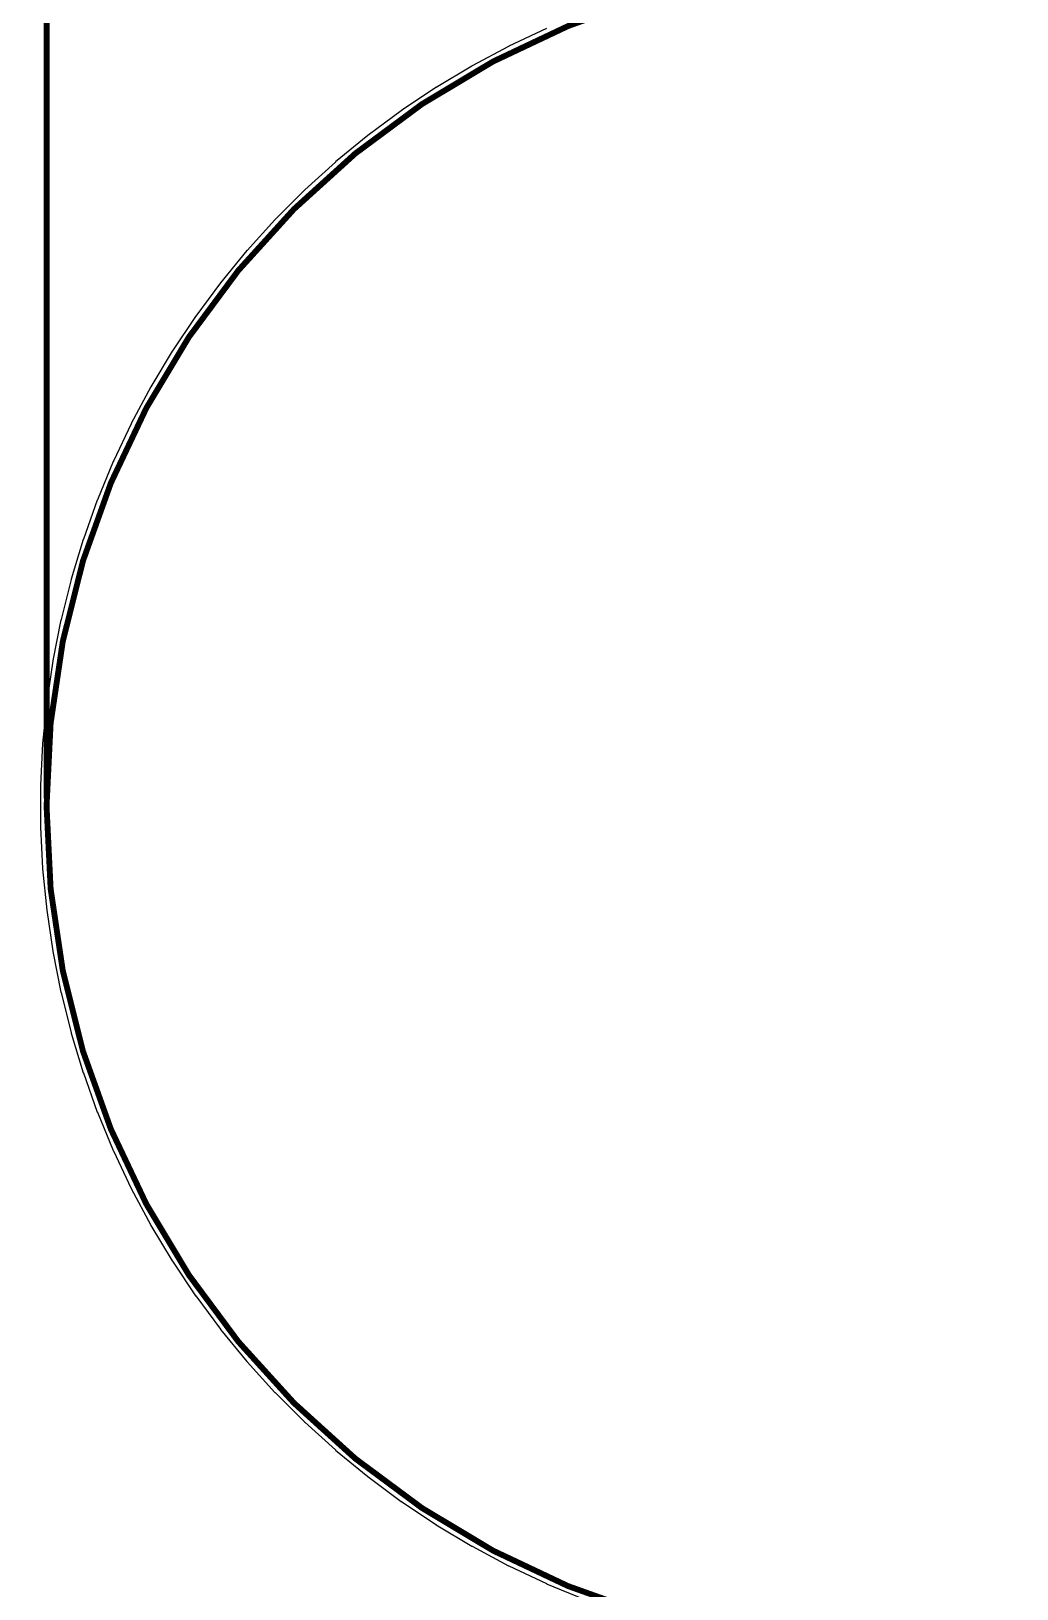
# Model space of a CAD drawing. Header units: inches. Extents: x -89 to 427, y -87 to 99.
# Drawn here: x -37.2 to 5.4, y -33.9 to 33.5 of the extents above; entities that cross this region are included whole.
import ezdxf

# ---------------------------------------------------------------- set-up
doc = ezdxf.new("R2010")
doc.units = ezdxf.units.IN
for name, color, linetype in [('Board_Outline', 56, 'Continuous'), ('Bottom Layer', 5, 'Continuous'), ('Dimension', 6, 'Continuous'), ('Multi-Layer', 9, 'Continuous'), ('Top Layer', 1, 'Continuous')]:
    doc.layers.add(name, color=color, linetype=linetype)

msp = doc.modelspace()

# ---------------------------------------------------------------- linework, layer by layer
at = {"layer": 'Board_Outline'}
for points in [[(87.312, 0, 0.254, 0.254, 1), (-87.312, 0, 0.254, 0.254, 1)], [(36.513, 0, 0.254, 0.254, 1), (-36.513, 0, 0.254, 0.254, 1)], [(-36.576, 0, 0.127, 0.127, 1), (-36.449, 0, 0.127, 0.127, 1)]]:
    msp.add_lwpolyline(points, format="xyseb", close=True, dxfattribs=at)
at = {"layer": 'Bottom Layer'}
for p, q in [((-14.912, 33.624), (-16.532, 32.858)), ((-16.543, 32.852), (-18.124, 32.007)), ((-16.537, 32.854), (-16.543, 32.852)), ((-16.532, 32.858), (-16.537, 32.854)), ((-18.136, 32.001), (-19.673, 31.079)), ((-18.129, 32.003), (-18.136, 32.001)), ((-18.124, 32.007), (-18.129, 32.003)), ((-19.684, 31.072), (-21.174, 30.076)), ((-19.678, 31.075), (-19.684, 31.072)), ((-19.673, 31.079), (-19.678, 31.075)), ((-21.185, 30.069), (-22.625, 29.001)), ((-21.179, 30.072), (-21.185, 30.069)), ((-21.174, 30.076), (-21.179, 30.072)), ((-22.635, 28.993), (-24.02, 27.856)), ((-22.629, 28.996), (-22.635, 28.993)), ((-22.625, 29.001), (-22.629, 28.996)), ((-24.03, 27.848), (-25.358, 26.644)), ((-24.025, 27.851), (-24.03, 27.848)), ((-24.02, 27.856), (-24.025, 27.851)), ((-25.368, 26.635), (-26.635, 25.368)), ((-25.362, 26.639), (-25.368, 26.635)), ((-25.358, 26.644), (-25.362, 26.639)), ((-26.644, 25.358), (-27.848, 24.03)), ((-26.639, 25.362), (-26.644, 25.358)), ((-26.635, 25.368), (-26.639, 25.362)), ((-27.856, 24.02), (-28.993, 22.635)), ((-27.851, 24.025), (-27.856, 24.02)), ((-27.848, 24.03), (-27.851, 24.025)), ((-29.001, 22.625), (-30.069, 21.185)), ((-28.996, 22.629), (-29.001, 22.625)), ((-28.993, 22.635), (-28.996, 22.629)), ((-30.076, 21.174), (-31.072, 19.684)), ((-30.072, 21.179), (-30.076, 21.174)), ((-30.069, 21.185), (-30.072, 21.179)), ((-31.079, 19.673), (-32.001, 18.136)), ((-31.075, 19.678), (-31.079, 19.673)), ((-31.072, 19.684), (-31.075, 19.678)), ((-32.007, 18.124), (-32.852, 16.543)), ((-32.003, 18.129), (-32.007, 18.124)), ((-32.001, 18.136), (-32.003, 18.129)), ((-32.858, 16.532), (-33.624, 14.912)), ((-32.854, 16.537), (-32.858, 16.532)), ((-32.852, 16.543), (-32.854, 16.537)), ((-33.629, 14.9), (-34.315, 13.244)), ((-33.626, 14.905), (-33.629, 14.9)), ((-33.624, 14.912), (-33.626, 14.905)), ((-34.32, 13.232), (-34.924, 11.544)), ((-34.317, 13.237), (-34.32, 13.232)), ((-34.315, 13.244), (-34.317, 13.237)), ((-34.928, 11.532), (-35.448, 9.816)), ((-34.925, 11.538), (-34.928, 11.532)), ((-34.924, 11.544), (-34.925, 11.538)), ((-35.452, 9.804), (-35.887, 8.065)), ((-35.449, 9.81), (-35.452, 9.804)), ((-35.448, 9.816), (-35.449, 9.81)), ((-35.89, 8.053), (-36.24, 6.295)), ((-35.888, 8.059), (-35.89, 8.053)), ((-35.887, 8.065), (-35.888, 8.059)), ((-36.242, 6.282), (-36.505, 4.509)), ((-36.24, 6.288), (-36.242, 6.282)), ((-36.24, 6.295), (-36.24, 6.288)), ((-36.507, 4.496), (-36.682, 2.712)), ((-36.505, 4.502), (-36.507, 4.496)), ((-36.505, 4.509), (-36.505, 4.502)), ((-36.683, 2.7), (-36.771, 0.909)), ((-36.682, 2.706), (-36.683, 2.7)), ((-36.682, 2.712), (-36.682, 2.706)), ((-36.771, 0.909), (-36.77, 0.903)), ((-36.77, 0.903), (-36.771, 0.896)), ((-36.771, 0.896), (-36.771, 0)), ((-36.771, 0), (-36.771, -0.896)), ((-36.771, -0.896), (-36.77, -0.903)), ((-36.77, -0.903), (-36.771, -0.909)), ((-36.771, -0.909), (-36.683, -2.7)), ((-36.683, -2.7), (-36.682, -2.706)), ((-36.682, -2.706), (-36.682, -2.712)), ((-36.682, -2.712), (-36.507, -4.496)), ((-36.507, -4.496), (-36.505, -4.502)), ((-36.505, -4.502), (-36.505, -4.509)), ((-36.505, -4.509), (-36.242, -6.282)), ((-36.242, -6.282), (-36.24, -6.288)), ((-36.24, -6.288), (-36.24, -6.295)), ((-36.24, -6.295), (-35.89, -8.053)), ((-35.89, -8.053), (-35.888, -8.059)), ((-35.888, -8.059), (-35.887, -8.065)), ((-35.887, -8.065), (-35.452, -9.804)), ((-35.452, -9.804), (-35.449, -9.81)), ((-35.449, -9.81), (-35.448, -9.816)), ((-35.448, -9.816), (-34.928, -11.532)), ((-34.928, -11.532), (-34.925, -11.538)), ((-34.925, -11.538), (-34.924, -11.544)), ((-34.924, -11.544), (-34.32, -13.232)), ((-34.32, -13.232), (-34.317, -13.237)), ((-34.317, -13.237), (-34.315, -13.244)), ((-34.315, -13.244), (-33.629, -14.9)), ((-33.629, -14.9), (-33.626, -14.905)), ((-33.626, -14.905), (-33.624, -14.912)), ((-33.624, -14.912), (-32.858, -16.532)), ((-32.858, -16.532), (-32.854, -16.537)), ((-32.854, -16.537), (-32.852, -16.543)), ((-32.852, -16.543), (-32.007, -18.124)), ((-32.007, -18.124), (-32.003, -18.129)), ((-32.003, -18.129), (-32.001, -18.136)), ((-32.001, -18.136), (-31.079, -19.673)), ((-31.079, -19.673), (-31.075, -19.678)), ((-31.075, -19.678), (-31.072, -19.684)), ((-31.072, -19.684), (-30.076, -21.174)), ((-30.076, -21.174), (-30.072, -21.179)), ((-30.072, -21.179), (-30.069, -21.185)), ((-30.069, -21.185), (-29.001, -22.625)), ((-29.001, -22.625), (-28.996, -22.629)), ((-28.996, -22.629), (-28.993, -22.635)), ((-28.993, -22.635), (-27.856, -24.02)), ((-27.856, -24.02), (-27.851, -24.025)), ((-27.851, -24.025), (-27.848, -24.03)), ((-27.848, -24.03), (-26.644, -25.358)), ((-26.644, -25.358), (-26.639, -25.362)), ((-26.639, -25.362), (-26.635, -25.368)), ((-26.635, -25.368), (-25.368, -26.635)), ((-25.368, -26.635), (-25.362, -26.639)), ((-25.362, -26.639), (-25.358, -26.644)), ((-25.358, -26.644), (-24.03, -27.848)), ((-24.03, -27.848), (-24.025, -27.851)), ((-24.025, -27.851), (-24.02, -27.856)), ((-24.02, -27.856), (-22.635, -28.993)), ((-22.635, -28.993), (-22.629, -28.996)), ((-22.629, -28.996), (-22.625, -29.001)), ((-22.625, -29.001), (-21.185, -30.069)), ((-21.185, -30.069), (-21.179, -30.072)), ((-21.179, -30.072), (-21.174, -30.076)), ((-21.174, -30.076), (-19.684, -31.072)), ((-19.684, -31.072), (-19.678, -31.075)), ((-19.678, -31.075), (-19.673, -31.079)), ((-19.673, -31.079), (-18.136, -32.001)), ((-18.136, -32.001), (-18.129, -32.003)), ((-18.129, -32.003), (-18.124, -32.007)), ((-18.124, -32.007), (-16.543, -32.852)), ((-16.543, -32.852), (-16.537, -32.854)), ((-16.537, -32.854), (-16.532, -32.858)), ((-16.532, -32.858), (-14.912, -33.624)), ((-14.912, -33.624), (-14.905, -33.626)), ((-14.905, -33.626), (-14.9, -33.629)), ((-14.9, -33.629), (-13.244, -34.315))]:
    msp.add_line(p, q, dxfattribs=at)
at = {"layer": 'Dimension'}
msp.add_lwpolyline([(-36.513, 0.381, 0.254, 0.254, 0), (-36.513, 92.685, 0.254, 0.254, 0)], format="xyseb", dxfattribs=at)
msp.add_lwpolyline([(-36.576, 0.381, 0.127, 0.127, 1), (-36.449, 0.381, 0.127, 0.127, 1)], format="xyseb", close=True, dxfattribs=at)
at = {"layer": 'Multi-Layer'}
for p, q in [((-13.145, 34.076), (-14.801, 33.39)), ((-14.801, 33.39), (-16.421, 32.624)), ((-16.421, 32.624), (-18.002, 31.779)), ((-18.002, 31.779), (-19.54, 30.857)), ((-19.54, 30.857), (-21.031, 29.861)), ((-21.031, 29.861), (-22.47, 28.793)), ((-22.47, 28.793), (-23.856, 27.656)), ((-23.856, 27.656), (-25.184, 26.452)), ((-25.184, 26.452), (-26.452, 25.184)), ((-26.452, 25.184), (-27.656, 23.856)), ((-27.656, 23.856), (-28.793, 22.47)), ((-28.793, 22.47), (-29.861, 21.031)), ((-29.861, 21.031), (-30.857, 19.54)), ((-30.857, 19.54), (-31.779, 18.002)), ((-31.779, 18.002), (-32.624, 16.421)), ((-32.624, 16.421), (-33.39, 14.801)), ((-33.39, 14.801), (-34.076, 13.145)), ((-34.076, 13.145), (-34.68, 11.457)), ((-34.68, 11.457), (-35.2, 9.741)), ((-35.2, 9.741), (-35.636, 8.002)), ((-35.636, 8.002), (-35.986, 6.244)), ((-35.986, 6.244), (-36.249, 4.471)), ((-36.249, 4.471), (-36.425, 2.687)), ((-36.425, 2.687), (-36.513, 0.896)), ((-36.513, 0.896), (-36.513, 0)), ((-36.513, 0), (-36.513, 0)), ((-36.513, 0), (-36.513, -0.896)), ((-36.513, -0.896), (-36.425, -2.687)), ((-36.425, -2.687), (-36.249, -4.471)), ((-36.249, -4.471), (-35.986, -6.244)), ((-35.986, -6.244), (-35.636, -8.002)), ((-35.636, -8.002), (-35.2, -9.741)), ((-35.2, -9.741), (-34.68, -11.457)), ((-34.68, -11.457), (-34.076, -13.145)), ((-34.076, -13.145), (-33.39, -14.801)), ((-33.39, -14.801), (-32.624, -16.421)), ((-32.624, -16.421), (-31.779, -18.002)), ((-31.779, -18.002), (-30.857, -19.54)), ((-30.857, -19.54), (-29.861, -21.031)), ((-29.861, -21.031), (-28.793, -22.47)), ((-28.793, -22.47), (-27.656, -23.856)), ((-27.656, -23.856), (-26.452, -25.184)), ((-26.452, -25.184), (-25.184, -26.452)), ((-25.184, -26.452), (-23.856, -27.656)), ((-23.856, -27.656), (-22.47, -28.793)), ((-22.47, -28.793), (-21.031, -29.861)), ((-21.031, -29.861), (-19.54, -30.857)), ((-19.54, -30.857), (-18.002, -31.779)), ((-18.002, -31.779), (-16.421, -32.624)), ((-16.421, -32.624), (-14.801, -33.39)), ((-14.801, -33.39), (-13.145, -34.076))]:
    msp.add_line(p, q, dxfattribs=at)
at = {"layer": 'Top Layer'}
for p, q in [((-14.912, 33.624), (-16.532, 32.858)), ((-16.543, 32.852), (-18.124, 32.007)), ((-16.537, 32.854), (-16.543, 32.852)), ((-16.532, 32.858), (-16.537, 32.854)), ((-18.136, 32.001), (-19.673, 31.079)), ((-18.129, 32.003), (-18.136, 32.001)), ((-18.124, 32.007), (-18.129, 32.003)), ((-19.684, 31.072), (-21.174, 30.076)), ((-19.678, 31.075), (-19.684, 31.072)), ((-19.673, 31.079), (-19.678, 31.075)), ((-21.185, 30.069), (-22.625, 29.001)), ((-21.179, 30.072), (-21.185, 30.069)), ((-21.174, 30.076), (-21.179, 30.072)), ((-22.635, 28.993), (-24.02, 27.856)), ((-22.629, 28.996), (-22.635, 28.993)), ((-22.625, 29.001), (-22.629, 28.996)), ((-24.03, 27.848), (-25.358, 26.644)), ((-24.025, 27.851), (-24.03, 27.848)), ((-24.02, 27.856), (-24.025, 27.851)), ((-25.368, 26.635), (-26.635, 25.368)), ((-25.362, 26.639), (-25.368, 26.635)), ((-25.358, 26.644), (-25.362, 26.639)), ((-26.644, 25.358), (-27.848, 24.03)), ((-26.639, 25.362), (-26.644, 25.358)), ((-26.635, 25.368), (-26.639, 25.362)), ((-27.856, 24.02), (-28.993, 22.635)), ((-27.851, 24.025), (-27.856, 24.02)), ((-27.848, 24.03), (-27.851, 24.025)), ((-29.001, 22.625), (-30.069, 21.185)), ((-28.996, 22.629), (-29.001, 22.625)), ((-28.993, 22.635), (-28.996, 22.629)), ((-30.076, 21.174), (-31.072, 19.684)), ((-30.072, 21.179), (-30.076, 21.174)), ((-30.069, 21.185), (-30.072, 21.179)), ((-31.079, 19.673), (-32.001, 18.136)), ((-31.075, 19.678), (-31.079, 19.673)), ((-31.072, 19.684), (-31.075, 19.678)), ((-32.007, 18.124), (-32.852, 16.543)), ((-32.003, 18.129), (-32.007, 18.124)), ((-32.001, 18.136), (-32.003, 18.129)), ((-32.858, 16.532), (-33.624, 14.912)), ((-32.854, 16.537), (-32.858, 16.532)), ((-32.852, 16.543), (-32.854, 16.537)), ((-33.629, 14.9), (-34.315, 13.244)), ((-33.626, 14.905), (-33.629, 14.9)), ((-33.624, 14.912), (-33.626, 14.905)), ((-34.32, 13.232), (-34.924, 11.544)), ((-34.317, 13.237), (-34.32, 13.232)), ((-34.315, 13.244), (-34.317, 13.237)), ((-34.928, 11.532), (-35.448, 9.816)), ((-34.925, 11.538), (-34.928, 11.532)), ((-34.924, 11.544), (-34.925, 11.538)), ((-35.452, 9.804), (-35.887, 8.065)), ((-35.449, 9.81), (-35.452, 9.804)), ((-35.448, 9.816), (-35.449, 9.81)), ((-35.89, 8.053), (-36.24, 6.295)), ((-35.888, 8.059), (-35.89, 8.053)), ((-35.887, 8.065), (-35.888, 8.059)), ((-36.242, 6.282), (-36.505, 4.509)), ((-36.24, 6.288), (-36.242, 6.282)), ((-36.24, 6.295), (-36.24, 6.288)), ((-36.507, 4.496), (-36.682, 2.712)), ((-36.505, 4.502), (-36.507, 4.496)), ((-36.505, 4.509), (-36.505, 4.502)), ((-36.683, 2.7), (-36.771, 0.909)), ((-36.682, 2.706), (-36.683, 2.7)), ((-36.682, 2.712), (-36.682, 2.706)), ((-36.771, 0.909), (-36.77, 0.903)), ((-36.77, 0.903), (-36.771, 0.896)), ((-36.771, 0.896), (-36.771, 0)), ((-36.771, 0), (-36.771, -0.896)), ((-36.771, -0.896), (-36.77, -0.903)), ((-36.77, -0.903), (-36.771, -0.909)), ((-36.771, -0.909), (-36.683, -2.7)), ((-36.683, -2.7), (-36.682, -2.706)), ((-36.682, -2.706), (-36.682, -2.712)), ((-36.682, -2.712), (-36.507, -4.496)), ((-36.507, -4.496), (-36.505, -4.502)), ((-36.505, -4.502), (-36.505, -4.509)), ((-36.505, -4.509), (-36.242, -6.282)), ((-36.242, -6.282), (-36.24, -6.288)), ((-36.24, -6.288), (-36.24, -6.295)), ((-36.24, -6.295), (-35.89, -8.053)), ((-35.89, -8.053), (-35.888, -8.059)), ((-35.888, -8.059), (-35.887, -8.065)), ((-35.887, -8.065), (-35.452, -9.804)), ((-35.452, -9.804), (-35.449, -9.81)), ((-35.449, -9.81), (-35.448, -9.816)), ((-35.448, -9.816), (-34.928, -11.532)), ((-34.928, -11.532), (-34.925, -11.538)), ((-34.925, -11.538), (-34.924, -11.544)), ((-34.924, -11.544), (-34.32, -13.232)), ((-34.32, -13.232), (-34.317, -13.237)), ((-34.317, -13.237), (-34.315, -13.244)), ((-34.315, -13.244), (-33.629, -14.9)), ((-33.629, -14.9), (-33.626, -14.905)), ((-33.626, -14.905), (-33.624, -14.912)), ((-33.624, -14.912), (-32.858, -16.532)), ((-32.858, -16.532), (-32.854, -16.537)), ((-32.854, -16.537), (-32.852, -16.543)), ((-32.852, -16.543), (-32.007, -18.124)), ((-32.007, -18.124), (-32.003, -18.129)), ((-32.003, -18.129), (-32.001, -18.136)), ((-32.001, -18.136), (-31.079, -19.673)), ((-31.079, -19.673), (-31.075, -19.678)), ((-31.075, -19.678), (-31.072, -19.684)), ((-31.072, -19.684), (-30.076, -21.174)), ((-30.076, -21.174), (-30.072, -21.179)), ((-30.072, -21.179), (-30.069, -21.185)), ((-30.069, -21.185), (-29.001, -22.625)), ((-29.001, -22.625), (-28.996, -22.629)), ((-28.996, -22.629), (-28.993, -22.635)), ((-28.993, -22.635), (-27.856, -24.02)), ((-27.856, -24.02), (-27.851, -24.025)), ((-27.851, -24.025), (-27.848, -24.03)), ((-27.848, -24.03), (-26.644, -25.358)), ((-26.644, -25.358), (-26.639, -25.362)), ((-26.639, -25.362), (-26.635, -25.368)), ((-26.635, -25.368), (-25.368, -26.635)), ((-25.368, -26.635), (-25.362, -26.639)), ((-25.362, -26.639), (-25.358, -26.644)), ((-25.358, -26.644), (-24.03, -27.848)), ((-24.03, -27.848), (-24.025, -27.851)), ((-24.025, -27.851), (-24.02, -27.856)), ((-24.02, -27.856), (-22.635, -28.993)), ((-22.635, -28.993), (-22.629, -28.996)), ((-22.629, -28.996), (-22.625, -29.001)), ((-22.625, -29.001), (-21.185, -30.069)), ((-21.185, -30.069), (-21.179, -30.072)), ((-21.179, -30.072), (-21.174, -30.076)), ((-21.174, -30.076), (-19.684, -31.072)), ((-19.684, -31.072), (-19.678, -31.075)), ((-19.678, -31.075), (-19.673, -31.079)), ((-19.673, -31.079), (-18.136, -32.001)), ((-18.136, -32.001), (-18.129, -32.003)), ((-18.129, -32.003), (-18.124, -32.007)), ((-18.124, -32.007), (-16.543, -32.852)), ((-16.543, -32.852), (-16.537, -32.854)), ((-16.537, -32.854), (-16.532, -32.858)), ((-16.532, -32.858), (-14.912, -33.624)), ((-14.912, -33.624), (-14.905, -33.626)), ((-14.905, -33.626), (-14.9, -33.629)), ((-14.9, -33.629), (-13.244, -34.315))]:
    msp.add_line(p, q, dxfattribs=at)

doc.saveas('drawing.dxf')
